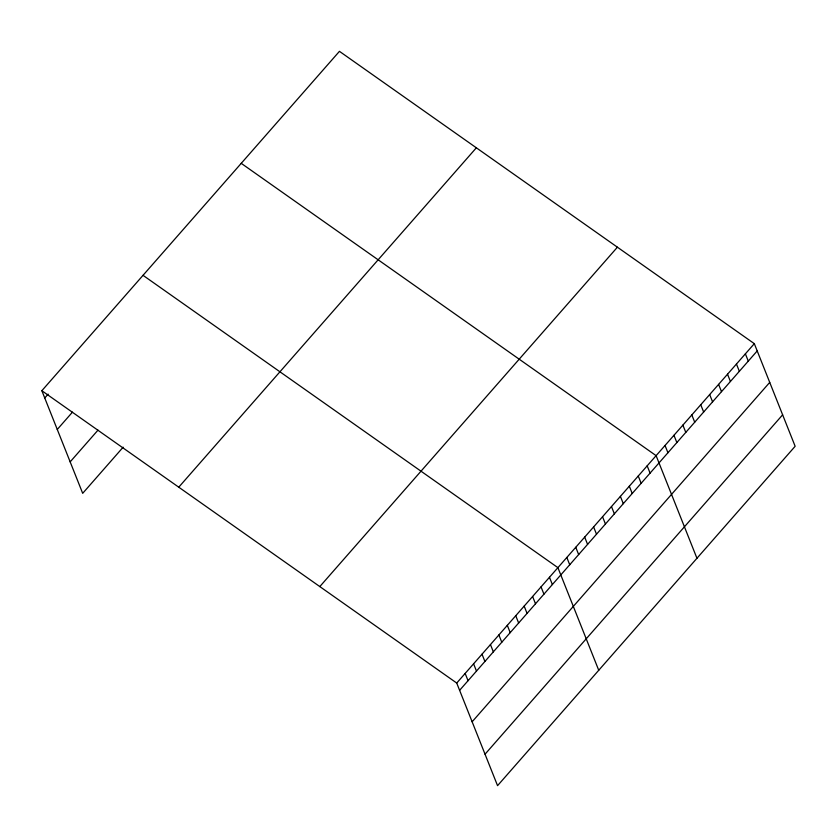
<?xml version="1.0" encoding="UTF-8"?>
<svg xmlns="http://www.w3.org/2000/svg" width="837" height="837" viewBox="0 0 837 837"><rect width="100%" height="100%" fill="white"/><g stroke="black" fill="none" stroke-linecap="round" stroke-linejoin="round"><path stroke-width="1.26" d="M41.85 390.722L339.445 51.339L754.315 343.662L795.15 446.278L497.555 785.661L456.72 683.044L41.85 390.722L82.685 493.338L123.154 447.188M44.748 398.004L48.117 394.154M57.261 429.465L72.442 412.16M70.162 461.878L97.992 430.145M178.762 487.186L476.347 147.804M319.818 586.58L617.403 247.197M456.72 683.044L754.315 343.662M459.618 690.316L757.213 350.933M472.141 721.787L769.726 382.394M485.041 754.2L782.626 414.817M241.234 163.341L656.114 455.652L696.949 558.269M143.033 275.331L557.902 567.653L598.737 670.27M745.39 353.842L748.278 361.113M736.455 364.022L739.353 371.304M727.531 374.202L730.429 381.484M718.606 384.382L721.504 391.664M709.671 394.562L712.569 401.844M700.747 404.752L703.645 412.024M691.822 414.932L694.72 422.204M682.887 425.112L685.785 432.384M673.963 435.292L676.861 442.574M665.038 445.472L667.936 452.754M647.179 465.832L650.077 473.114M638.254 476.023L641.152 483.294M629.33 486.203L632.217 493.474M620.395 496.383L623.293 503.654M611.47 506.563L614.368 513.845M602.546 516.743L605.444 524.025M593.611 526.923L596.509 534.205M584.686 537.103L587.584 544.385M575.762 547.293L578.66 554.565M566.827 557.473L569.725 564.745M549.47 577.268L552.368 584.55M541.037 586.883L543.935 594.165M532.604 596.499L535.502 603.78M524.182 606.114L527.069 613.395M515.749 615.729L518.637 623.01M507.316 625.344L510.214 632.626M498.883 634.959L501.781 642.241M490.451 644.584L493.349 651.856M482.018 654.199L484.916 661.471M473.585 663.814L476.483 671.086M465.152 673.429L468.05 680.701"/></g></svg>
